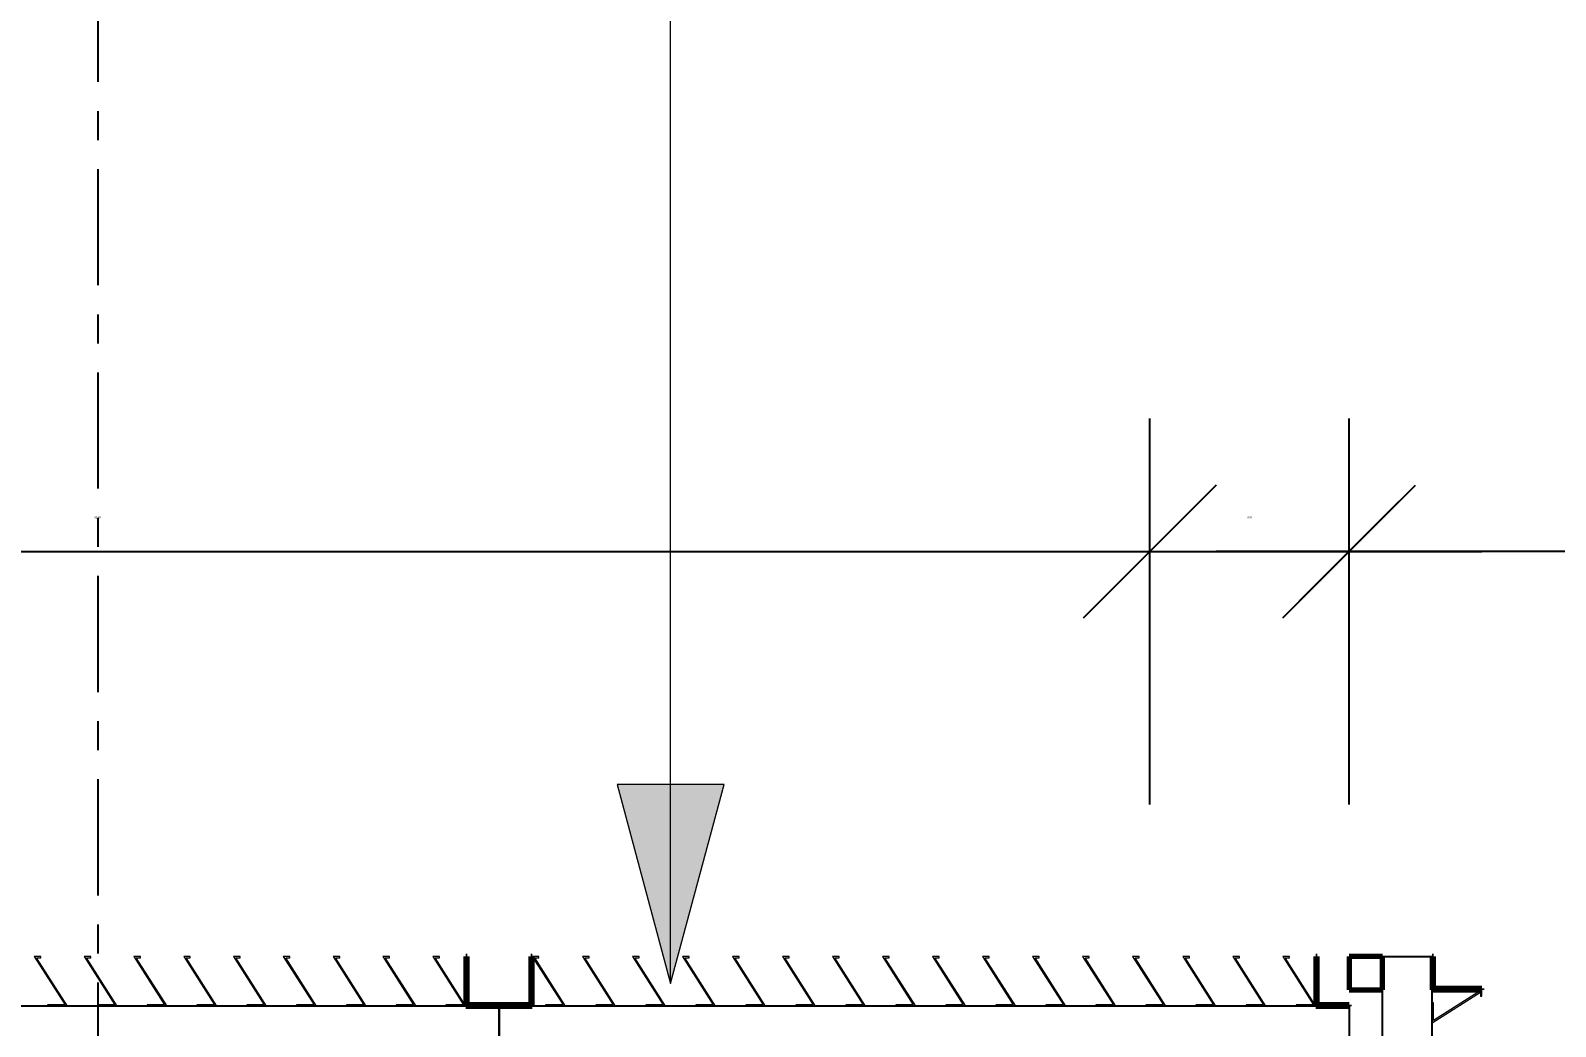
# Model space of a CAD drawing. Header units: millimetres. Extents: x -1379 to 1385823, y -4884429 to 548763.
# Drawn here: x 464308 to 466605, y -2300248 to -2298748 of the extents above; entities that cross this region are included whole.
import ezdxf
from ezdxf.enums import TextEntityAlignment as Align

# ---------------------------------------------------------------- set-up
doc = ezdxf.new("R2010")
doc.units = ezdxf.units.MM
doc.linetypes.add('CENTER', pattern=[50.8, 31.75, -6.35, 6.35, -6.35])
doc.linetypes.add('TA_GL_000.70000', pattern=[1.925, 0.7, -0.175, 0.175, -0.175, 0.7])
for name, color, linetype in [('000 - 0_SYM_DWG_GRIDLINE_MAIN_COLOR_251', 7, 'Continuous'), ('000 - 0_SYM_DWG_SLOPE-SYM_TEXT_COLOR_3', 7, 'Continuous'), ('000 - D I M', 7, 'Continuous'), ('000 - GRID', 7, 'CENTER')]:
    doc.layers.add(name, color=color, linetype=linetype)
doc.layers.add('000 - CONCRETE_EX_LOUVERS_DEF_SUB', color=7, linetype='Continuous', plot=False)
doc.layers.add('G-ANNO-TEXT', color=7, linetype='Continuous', lineweight=9)
doc.styles.add('ARIAL', font='arial.ttf')
doc.styles.add('Arial_2', font='arial.ttf', dxfattribs={"height": 3})
doc.styles.add('TA', font='', dxfattribs={"height": 4.5})
doc.styles.get('TA').set_extended_font_data('Cordia New')
doc.dimstyles.new('DPA-DIM-3_0_C-T', dxfattribs={"dimscale": 304.8, "dimtxt": 306.07782, "dimasz": 0.492126, "dimexe": 0.656168, "dimexo": 0.0625, "dimgap": 0.164042, "dimtad": 0, "dimjust": 2, "dimdec": 0, "dimzin": 0, "dimdsep": 46, "dimtxsty": 'Arial_2', "dimblk1": 'DOTBLANK', "dimblk2": 'OBLIQUE', "dimsah": 1, "dimcen": 0.09, "dimdle": 0.656168, "dimclrd": 7, "dimclre": 7, "dimclrt": 7, "dimadec": 8, "dimazin": 0, "dimtfac": 1, "dimtdec": 4, "dimtix": 1, "dimtmove": 2, "dimatfit": 3, "dimfxl": 1.312336, "dimfxlon": 1, "dimtvp": 1, "dimtolj": 1, "dimtzin": 0, "dimarcsym": 2})
doc.dimstyles.new('DPA-DIM-3_0_T-T', dxfattribs={"dimscale": 304.8, "dimtxt": 306.07782, "dimasz": 0.656168, "dimexe": 0.656168, "dimexo": 0.0625, "dimgap": 0.164042, "dimtad": 1, "dimdec": 0, "dimzin": 0, "dimdsep": 46, "dimtxsty": 'Arial_2', "dimblk1": 'OBLIQUE', "dimblk2": 'OBLIQUE', "dimsah": 1, "dimcen": 0.09, "dimdle": 0.656168, "dimclrd": 7, "dimclre": 7, "dimclrt": 7, "dimadec": 8, "dimazin": 0, "dimtfac": 1, "dimtdec": 4, "dimtix": 1, "dimtmove": 0, "dimatfit": 3, "dimfxl": 1.312336, "dimfxlon": 1, "dimtvp": 1, "dimtolj": 1, "dimtzin": 0, "dimarcsym": 2})

# ---------------------------------------------------------------- blocks, each defined once
blk = doc.blocks.new('DPA_CP_Entrance Louver Grill Vertical Z - Louver Grill Vertical Z-5244519-IV01 - LOWER ROOF LEVEL PLAN')
at = {"layer": '000 - CONCRETE_EX_LOUVERS_DEF_SUB', "color": 7, "lineweight": 70}
for p, q in [((-590, 0), (-640, 0)), ((-640, 0), (-640, -50)), ((-590, -50), (-590, 0)), ((640, 0), (590, 0)), ((590, 0), (590, -50)), ((640, -50), (640, 0)), ((-640, -50), (-590, -50)), ((590, -50), (640, -50)), ((-590, -125), (-640, -125)), ((-640, -125), (-640, -127)), ((-640, -127), (-592, -127)), ((-592, -127), (-592, -200)), ((-590, -200), (-590, -125)), ((640, -125), (590, -125)), ((590, -125), (590, -200)), ((592, -200), (592, -127)), ((592, -127), (640, -127)), ((640, -127), (640, -125)), ((-592, -200), (-590, -200)), ((590, -200), (592, -200))]:
    blk.add_line(p, q, dxfattribs=at)
at = {"layer": '000 - CONCRETE_EX_LOUVERS_DEF_SUB', "color": 7}
for p, q in [((-640, -125), (-640, -50)), ((-640, -50), (640, -50)), ((640, -50), (640, -125)), ((-640, -125), (640, -125))]:
    blk.add_line(p, q, dxfattribs=at)
blk = doc.blocks.new('GM_Louver Grill Vertical Z1 - Z Profile-4595833-IV01 - LOWER ROOF LEVEL PLAN')
at = {"layer": '000 - CONCRETE_EX_LOUVERS_DEF_SUB', "lineweight": 9}
h = blk.add_hatch(dxfattribs=at)
h.set_pattern_fill('FP_11', style=0, pattern_type=2)
h.set_pattern_definition([(230, (232121.8, -2307575.5), (-728.7365, 63.75582), [76.2, -838.2]), (175, (232121.8, -2307575.5), (140.97162, -764.2276), [60.96, -670.56]), (280.451, (232061.1, -2307570.2), (-587.77, -700.46675), [64.76, -712.36]), (226.184, (232121.8, -2307778.7), (-1084.31624, 168.17096), [114.3, -1257.3]), (276.636, (232031.4, -2307764.7), (-949.6099, -989.70985), [97.14, -1068.54]), (171.184, (232121.8, -2307778.7), (-949.62055, -989.70115), [91.44, -1005.84]), (201, (232020.2, -2307727.9), (-606.45787, 409.06057), [76.2, -838.2]), (146, (232020.2, -2307727.9), (-247.20834, -736.75292), [60.96, -670.56]), (251.451, (231969.66, -2307693.8), (-853.66825, -327.68547), [64.76, -712.36]), (217.5, (232121.8, -2307575.48), (-12.354693, -338.22012), [33.528, -628.904, 33.528, -1320.292]), (217.5, (232121.8, -2307575.48), (-12.354693, -338.22012), [-695.96, -647.192, 33.528, -639.572]), (187.5, (232121.8, -2307575.48), (-267.278874, -400.722127), [33.528, -354.584, 33.528, -870.204]), (187.5, (232121.8, -2307575.48), (-267.278874, -400.722127), [-421.64, -613.664, 33.528, -223.012]), (147.5, (232348.37, -2307575.48), (-542.36333, 22.915345), [33.528, -220.472, 33.528, -1810.512]), (147.5, (232348.37, -2307575.48), (-542.36333, 22.915345), [-287.528, -758.952, 33.528, -1018.032]), (137.5, (232449.97, -2307575.5), (-592.51696, -101.70711), [33.528, -296.672, 33.528, -1239.52]), (137.5, (232449.97, -2307575.5), (-592.51696, -101.70711), [-363.728, -492.76, 33.528, -713.232])])
h.paths.add_polyline_path([(30, 0), (0.1, 0), (46.4, -73), (40, -73), (40, -75), (50, -75), (3.7, -2), (30, -2)])
at = {"layer": '000 - CONCRETE_EX_LOUVERS_DEF_SUB', "color": 7, "lineweight": 9}
for p, q in [((30, 0), (0.1, 0)), ((0.1, 0), (46.4, -73)), ((30, -2), (30, 0)), ((50, -75), (3.7, -2)), ((3.7, -2), (30, -2)), ((46.4, -73), (40, -73)), ((40, -73), (40, -75)), ((40, -75), (50, -75))]:
    blk.add_line(p, q, dxfattribs=at)
blk = doc.blocks.new('GM_Louver Grill Vertical Z1 - Z Profile-V11-IV01 - LOWER ROOF LEVEL PLAN')
at = {"layer": '000 - CONCRETE_EX_LOUVERS_DEF_SUB', "color": 7, "lineweight": 9}
for p, q in [((30, 0), (0.1, 0)), ((0.1, 0), (46.4, -73)), ((30, -2), (30, 0)), ((50, -75), (3.7, -2)), ((3.7, -2), (30, -2)), ((46.4, -73), (40, -73)), ((40, -73), (40, -75)), ((40, -75), (50, -75))]:
    blk.add_line(p, q, dxfattribs=at)
blk = doc.blocks.new('GM_Louver Grill Vertical Z1 - Z Profile-V12-IV01 - LOWER ROOF LEVEL PLAN')
at = {"layer": '000 - CONCRETE_EX_LOUVERS_DEF_SUB', "color": 7, "lineweight": 9}
for p, q in [((30, 0), (0.1, 0)), ((0.1, 0), (46.4, -73)), ((30, -2), (30, 0)), ((50, -75), (3.7, -2)), ((3.7, -2), (30, -2)), ((46.4, -73), (40, -73)), ((40, -73), (40, -75)), ((40, -75), (50, -75))]:
    blk.add_line(p, q, dxfattribs=at)
blk = doc.blocks.new('GM_Louver Grill Vertical Z1 - Z Profile-V13-IV01 - LOWER ROOF LEVEL PLAN')
at = {"layer": '000 - CONCRETE_EX_LOUVERS_DEF_SUB', "lineweight": 9}
h = blk.add_hatch(dxfattribs=at)
h.set_pattern_fill('FP_12', style=0, pattern_type=2)
h.set_pattern_definition([(230, (232347.8, -2307575.5), (-728.7365, 63.75582), [76.2, -838.2]), (175, (232347.8, -2307575.5), (140.97162, -764.2276), [60.96, -670.56]), (280.451, (232287.1, -2307570.2), (-587.77, -700.46675), [64.76, -712.36]), (226.184, (232347.8, -2307778.7), (-1084.31624, 168.17096), [114.3, -1257.3]), (276.636, (232257.4, -2307764.7), (-949.6099, -989.70985), [97.14, -1068.54]), (171.184, (232347.8, -2307778.7), (-949.62055, -989.70115), [91.44, -1005.84]), (201, (232246.2, -2307727.9), (-606.45787, 409.06057), [76.2, -838.2]), (146, (232246.2, -2307727.9), (-247.20834, -736.75292), [60.96, -670.56]), (251.451, (232195.66, -2307693.8), (-853.66825, -327.68547), [64.76, -712.36]), (217.5, (232347.8, -2307575.48), (-12.354693, -338.22012), [33.528, -628.904, 33.528, -1320.292]), (217.5, (232347.8, -2307575.48), (-12.354693, -338.22012), [-695.96, -647.192, 33.528, -639.572]), (187.5, (232347.8, -2307575.48), (-267.278874, -400.722127), [33.528, -354.584, 33.528, -870.204]), (187.5, (232347.8, -2307575.48), (-267.278874, -400.722127), [-421.64, -613.664, 33.528, -223.012]), (147.5, (232574.37, -2307575.48), (-542.36333, 22.915345), [33.528, -220.472, 33.528, -1810.512]), (147.5, (232574.37, -2307575.48), (-542.36333, 22.915345), [-287.528, -758.952, 33.528, -1018.032]), (137.5, (232675.97, -2307575.5), (-592.51696, -101.70711), [33.528, -296.672, 33.528, -1239.52]), (137.5, (232675.97, -2307575.5), (-592.51696, -101.70711), [-363.728, -492.76, 33.528, -713.232])])
h.paths.add_polyline_path([(0.1, 0), (46.4, -73), (40, -73), (40, -75), (50, -75), (3.7, -2), (30, -2), (30, 0)])
at = {"layer": '000 - CONCRETE_EX_LOUVERS_DEF_SUB', "color": 7, "lineweight": 9}
for p, q in [((30, 0), (0.1, 0)), ((0.1, 0), (46.4, -73)), ((30, -2), (30, 0)), ((50, -75), (3.7, -2)), ((3.7, -2), (30, -2)), ((46.4, -73), (40, -73)), ((40, -73), (40, -75)), ((40, -75), (50, -75))]:
    blk.add_line(p, q, dxfattribs=at)
blk = doc.blocks.new('GM_Louver Grill Vertical Z1 - Z Profile-V14-IV01 - LOWER ROOF LEVEL PLAN')
at = {"layer": '000 - CONCRETE_EX_LOUVERS_DEF_SUB', "color": 7, "lineweight": 9}
for p, q in [((30, 0), (0.1, 0)), ((0.1, 0), (46.4, -73)), ((30, -2), (30, 0)), ((50, -75), (3.7, -2)), ((3.7, -2), (30, -2)), ((46.4, -73), (40, -73)), ((40, -73), (40, -75)), ((40, -75), (50, -75))]:
    blk.add_line(p, q, dxfattribs=at)
blk = doc.blocks.new('GM_Louver Grill Vertical Z1 - Z Profile-V15-IV01 - LOWER ROOF LEVEL PLAN')
at = {"layer": '000 - CONCRETE_EX_LOUVERS_DEF_SUB', "color": 7, "lineweight": 9}
for p, q in [((30, 0), (0.1, 0)), ((0.1, 0), (46.4, -73)), ((30, -2), (30, 0)), ((50, -75), (3.7, -2)), ((3.7, -2), (30, -2)), ((46.4, -73), (40, -73)), ((40, -73), (40, -75)), ((40, -75), (50, -75))]:
    blk.add_line(p, q, dxfattribs=at)
blk = doc.blocks.new('GM_Louver Grill Vertical Z1 - Z Profile-V16-IV01 - LOWER ROOF LEVEL PLAN')
at = {"layer": '000 - CONCRETE_EX_LOUVERS_DEF_SUB', "color": 7, "lineweight": 9}
for p, q in [((30, 0), (0.1, 0)), ((0.1, 0), (46.4, -73)), ((30, -2), (30, 0)), ((50, -75), (3.7, -2)), ((3.7, -2), (30, -2)), ((46.4, -73), (40, -73)), ((40, -73), (40, -75)), ((40, -75), (50, -75))]:
    blk.add_line(p, q, dxfattribs=at)
blk = doc.blocks.new('GM_Louver Grill Vertical Z1 - Z Profile-V17-IV01 - LOWER ROOF LEVEL PLAN')
at = {"layer": '000 - CONCRETE_EX_LOUVERS_DEF_SUB', "color": 7, "lineweight": 9}
for p, q in [((30, 0), (0.1, 0)), ((0.1, 0), (46.4, -73)), ((30, -2), (30, 0)), ((50, -75), (3.7, -2)), ((3.7, -2), (30, -2)), ((46.4, -73), (40, -73)), ((40, -73), (40, -75)), ((40, -75), (50, -75))]:
    blk.add_line(p, q, dxfattribs=at)
blk = doc.blocks.new('GM_Louver Grill Vertical Z1 - Z Profile-V18-IV01 - LOWER ROOF LEVEL PLAN')
at = {"layer": '000 - CONCRETE_EX_LOUVERS_DEF_SUB', "color": 7, "lineweight": 9}
for p, q in [((30, 0), (0.1, 0)), ((0.1, 0), (46.4, -73)), ((30, -2), (30, 0)), ((50, -75), (3.7, -2)), ((3.7, -2), (30, -2)), ((46.4, -73), (40, -73)), ((40, -73), (40, -75)), ((40, -75), (50, -75))]:
    blk.add_line(p, q, dxfattribs=at)
blk = doc.blocks.new('GM_Louver Grill Vertical Z1 - Z Profile-V19-IV01 - LOWER ROOF LEVEL PLAN')
at = {"layer": '000 - CONCRETE_EX_LOUVERS_DEF_SUB', "color": 7, "lineweight": 9}
for p, q in [((30, 0), (0.1, 0)), ((0.1, 0), (46.4, -73)), ((30, -2), (30, 0)), ((50, -75), (3.7, -2)), ((3.7, -2), (30, -2)), ((46.4, -73), (40, -73)), ((40, -73), (40, -75)), ((40, -75), (50, -75))]:
    blk.add_line(p, q, dxfattribs=at)
blk = doc.blocks.new('GM_Louver Grill Vertical Z1 - Z Profile-V20-IV01 - LOWER ROOF LEVEL PLAN')
at = {"layer": '000 - CONCRETE_EX_LOUVERS_DEF_SUB', "lineweight": 9}
h = blk.add_hatch(dxfattribs=at)
h.set_pattern_fill('FP_13', style=0, pattern_type=2)
h.set_pattern_definition([(230, (232875.13, -2307575.5), (-728.7365, 63.75582), [76.2, -838.2]), (175, (232875.1, -2307575.5), (140.97162, -764.2276), [60.96, -670.56]), (280.451, (232814.4, -2307570.2), (-587.77, -700.46675), [64.76, -712.36]), (226.184, (232875.1, -2307778.7), (-1084.31624, 168.17096), [114.3, -1257.3]), (276.636, (232784.8, -2307764.7), (-949.6099, -989.70985), [97.14, -1068.54]), (171.184, (232875.1, -2307778.7), (-949.62055, -989.70115), [91.44, -1005.84]), (201, (232773.53, -2307727.9), (-606.45787, 409.06057), [76.2, -838.2]), (146, (232773.5, -2307727.9), (-247.20834, -736.75292), [60.96, -670.56]), (251.451, (232723, -2307693.8), (-853.66825, -327.68547), [64.76, -712.36]), (217.5, (232875.13, -2307575.48), (-12.354693, -338.22012), [33.528, -628.904, 33.528, -1320.292]), (217.5, (232875.13, -2307575.48), (-12.354693, -338.22012), [-695.96, -647.192, 33.528, -639.572]), (187.5, (232875.13, -2307575.48), (-267.278874, -400.722127), [33.528, -354.584, 33.528, -870.204]), (187.5, (232875.13, -2307575.48), (-267.278874, -400.722127), [-421.64, -613.664, 33.528, -223.012]), (147.5, (233101.7, -2307575.48), (-542.36333, 22.915345), [33.528, -220.472, 33.528, -1810.512]), (147.5, (233101.7, -2307575.48), (-542.36333, 22.915345), [-287.528, -758.952, 33.528, -1018.032]), (137.5, (233203.3, -2307575.5), (-592.51696, -101.70711), [33.528, -296.672, 33.528, -1239.52]), (137.5, (233203.3, -2307575.5), (-592.51696, -101.70711), [-363.728, -492.76, 33.528, -713.232])])
h.paths.add_polyline_path([(0.1, 0), (46.4, -73), (40, -73), (40, -75), (50, -75), (3.7, -2), (30, -2), (30, 0)])
at = {"layer": '000 - CONCRETE_EX_LOUVERS_DEF_SUB', "color": 7, "lineweight": 9}
for p, q in [((30, 0), (0.1, 0)), ((0.1, 0), (46.4, -73)), ((30, -2), (30, 0)), ((50, -75), (3.7, -2)), ((3.7, -2), (30, -2)), ((46.4, -73), (40, -73)), ((40, -73), (40, -75)), ((40, -75), (50, -75))]:
    blk.add_line(p, q, dxfattribs=at)
blk = doc.blocks.new('GM_Louver Grill Vertical Z1 - Z Profile-V21-IV01 - LOWER ROOF LEVEL PLAN')
at = {"layer": '000 - CONCRETE_EX_LOUVERS_DEF_SUB', "color": 7, "lineweight": 9}
for p, q in [((30, 0), (0.1, 0)), ((0.1, 0), (46.4, -73)), ((30, -2), (30, 0)), ((50, -75), (3.7, -2)), ((3.7, -2), (30, -2)), ((46.4, -73), (40, -73)), ((40, -73), (40, -75)), ((40, -75), (50, -75))]:
    blk.add_line(p, q, dxfattribs=at)
blk = doc.blocks.new('GM_Louver Grill Vertical Z1 - Z Profile-V22-IV01 - LOWER ROOF LEVEL PLAN')
at = {"layer": '000 - CONCRETE_EX_LOUVERS_DEF_SUB', "color": 7, "lineweight": 9}
for p, q in [((30, 0), (0.1, 0)), ((0.1, 0), (46.4, -73)), ((30, -2), (30, 0)), ((50, -75), (3.7, -2)), ((3.7, -2), (30, -2)), ((46.4, -73), (40, -73)), ((40, -73), (40, -75)), ((40, -75), (50, -75))]:
    blk.add_line(p, q, dxfattribs=at)
blk = doc.blocks.new('GM_Louver Grill Vertical Z1 - Z Profile-V23-IV01 - LOWER ROOF LEVEL PLAN')
at = {"layer": '000 - CONCRETE_EX_LOUVERS_DEF_SUB', "color": 7, "lineweight": 9}
for p, q in [((30, 0), (0.1, 0)), ((0.1, 0), (46.4, -73)), ((30, -2), (30, 0)), ((50, -75), (3.7, -2)), ((3.7, -2), (30, -2)), ((46.4, -73), (40, -73)), ((40, -73), (40, -75)), ((40, -75), (50, -75))]:
    blk.add_line(p, q, dxfattribs=at)
blk = doc.blocks.new('GM_Louver Grill Vertical Z1 - Z Profile-V24-IV01 - LOWER ROOF LEVEL PLAN')
at = {"layer": '000 - CONCRETE_EX_LOUVERS_DEF_SUB', "color": 7, "lineweight": 9}
for p, q in [((30, 0), (0.1, 0)), ((0.1, 0), (46.4, -73)), ((30, -2), (30, 0)), ((50, -75), (3.7, -2)), ((3.7, -2), (30, -2)), ((46.4, -73), (40, -73)), ((40, -73), (40, -75)), ((40, -75), (50, -75))]:
    blk.add_line(p, q, dxfattribs=at)
blk = doc.blocks.new('GM_Louver Grill Vertical Z1 - Z Profile-V25-IV01 - LOWER ROOF LEVEL PLAN')
at = {"layer": '000 - CONCRETE_EX_LOUVERS_DEF_SUB', "color": 7, "lineweight": 9}
for p, q in [((30, 0), (0.1, 0)), ((0.1, 0), (46.4, -73)), ((30, -2), (30, 0)), ((50, -75), (3.7, -2)), ((3.7, -2), (30, -2)), ((46.4, -73), (40, -73)), ((40, -73), (40, -75)), ((40, -75), (50, -75))]:
    blk.add_line(p, q, dxfattribs=at)
blk = doc.blocks.new('DPA_CP_Entrance Louver Grill Vertical Z - Louver Grill Vertical Z-4595767-IV01 - LOWER ROOF LEVEL PLAN')
at = {"layer": '000 - CONCRETE_EX_LOUVERS_DEF_SUB', "color": 7, "lineweight": 70}
for p, q in [((-700, 0), (-750, 0)), ((-750, 0), (-750, -50)), ((-700, -50), (-700, 0)), ((750, 0), (700, 0)), ((700, 0), (700, -50)), ((750, -50), (750, 0)), ((-750, -50), (-700, -50)), ((700, -50), (750, -50)), ((-700, -125), (-750, -125)), ((-750, -125), (-750, -127)), ((-750, -127), (-702, -127)), ((-702, -127), (-702, -200)), ((-700, -200), (-700, -125)), ((750, -125), (700, -125)), ((700, -125), (700, -200)), ((702, -200), (702, -127)), ((702, -127), (750, -127)), ((750, -127), (750, -125)), ((-702, -200), (-700, -200)), ((700, -200), (702, -200))]:
    blk.add_line(p, q, dxfattribs=at)
at = {"layer": '000 - CONCRETE_EX_LOUVERS_DEF_SUB', "color": 7}
for p, q in [((-750, -125), (-750, -50)), ((-750, -50), (750, -50)), ((750, -50), (750, -125)), ((-750, -125), (750, -125))]:
    blk.add_line(p, q, dxfattribs=at)
blk = doc.blocks.new('GM_Louver Grill Vertical Z1 - Z Profile-V26-IV01 - LOWER ROOF LEVEL PLAN')
at = {"layer": '000 - CONCRETE_EX_LOUVERS_DEF_SUB', "color": 7, "lineweight": 9}
for p, q in [((30, 0), (0.1, 0)), ((0.1, 0), (46.4, -73)), ((30, -2), (30, 0)), ((50, -75), (3.7, -2)), ((3.7, -2), (30, -2)), ((46.4, -73), (40, -73)), ((40, -73), (40, -75)), ((40, -75), (50, -75))]:
    blk.add_line(p, q, dxfattribs=at)
blk = doc.blocks.new('GM_Louver Grill Vertical Z1 - Z Profile-V27-IV01 - LOWER ROOF LEVEL PLAN')
at = {"layer": '000 - CONCRETE_EX_LOUVERS_DEF_SUB', "color": 7, "lineweight": 9}
for p, q in [((30, 0), (0.1, 0)), ((0.1, 0), (46.4, -73)), ((30, -2), (30, 0)), ((50, -75), (3.7, -2)), ((3.7, -2), (30, -2)), ((46.4, -73), (40, -73)), ((40, -73), (40, -75)), ((40, -75), (50, -75))]:
    blk.add_line(p, q, dxfattribs=at)
blk = doc.blocks.new('GM_Louver Grill Vertical Z1 - Z Profile-V28-IV01 - LOWER ROOF LEVEL PLAN')
at = {"layer": '000 - CONCRETE_EX_LOUVERS_DEF_SUB', "lineweight": 9}
h = blk.add_hatch(dxfattribs=at)
h.set_pattern_fill('FP_14', style=0, pattern_type=2)
h.set_pattern_definition([(230, (231446.46, -2307575.5), (-728.7365, 63.75582), [76.2, -838.2]), (175, (231446.5, -2307575.5), (140.97162, -764.2276), [60.96, -670.56]), (280.451, (231385.74, -2307570.2), (-587.77, -700.46675), [64.76, -712.36]), (226.184, (231446.5, -2307778.7), (-1084.31624, 168.17096), [114.3, -1257.3]), (276.636, (231356.1, -2307764.7), (-949.6099, -989.70985), [97.14, -1068.54]), (171.184, (231446.5, -2307778.7), (-949.62055, -989.70115), [91.44, -1005.84]), (201, (231344.86, -2307727.9), (-606.45787, 409.06057), [76.2, -838.2]), (146, (231344.9, -2307727.9), (-247.20834, -736.75292), [60.96, -670.56]), (251.451, (231294.3, -2307693.8), (-853.66825, -327.68547), [64.76, -712.36]), (217.5, (231446.46, -2307575.48), (-12.354693, -338.22012), [33.528, -628.904, 33.528, -1320.292]), (217.5, (231446.46, -2307575.48), (-12.354693, -338.22012), [-695.96, -647.192, 33.528, -639.572]), (187.5, (231446.46, -2307575.48), (-267.278874, -400.722127), [33.528, -354.584, 33.528, -870.204]), (187.5, (231446.46, -2307575.48), (-267.278874, -400.722127), [-421.64, -613.664, 33.528, -223.012]), (147.5, (231673.03, -2307575.48), (-542.36333, 22.915345), [33.528, -220.472, 33.528, -1810.512]), (147.5, (231673.03, -2307575.48), (-542.36333, 22.915345), [-287.528, -758.952, 33.528, -1018.032]), (137.5, (231774.63, -2307575.5), (-592.51696, -101.70711), [33.528, -296.672, 33.528, -1239.52]), (137.5, (231774.63, -2307575.5), (-592.51696, -101.70711), [-363.728, -492.76, 33.528, -713.232])])
h.paths.add_polyline_path([(0.1, 0), (46.4, -73), (40, -73), (40, -75), (50, -75), (3.7, -2), (30, -2), (30, 0)])
at = {"layer": '000 - CONCRETE_EX_LOUVERS_DEF_SUB', "color": 7, "lineweight": 9}
for p, q in [((30, 0), (0.1, 0)), ((0.1, 0), (46.4, -73)), ((30, -2), (30, 0)), ((50, -75), (3.7, -2)), ((3.7, -2), (30, -2)), ((46.4, -73), (40, -73)), ((40, -73), (40, -75)), ((40, -75), (50, -75))]:
    blk.add_line(p, q, dxfattribs=at)
blk = doc.blocks.new('GM_Louver Grill Vertical Z1 - Z Profile-V29-IV01 - LOWER ROOF LEVEL PLAN')
at = {"layer": '000 - CONCRETE_EX_LOUVERS_DEF_SUB', "color": 7, "lineweight": 9}
for p, q in [((30, 0), (0.1, 0)), ((0.1, 0), (46.4, -73)), ((30, -2), (30, 0)), ((50, -75), (3.7, -2)), ((3.7, -2), (30, -2)), ((46.4, -73), (40, -73)), ((40, -73), (40, -75)), ((40, -75), (50, -75))]:
    blk.add_line(p, q, dxfattribs=at)
blk = doc.blocks.new('GM_Louver Grill Vertical Z1 - Z Profile-V30-IV01 - LOWER ROOF LEVEL PLAN')
at = {"layer": '000 - CONCRETE_EX_LOUVERS_DEF_SUB', "color": 7, "lineweight": 9}
for p, q in [((30, 0), (0.1, 0)), ((0.1, 0), (46.4, -73)), ((30, -2), (30, 0)), ((50, -75), (3.7, -2)), ((3.7, -2), (30, -2)), ((46.4, -73), (40, -73)), ((40, -73), (40, -75)), ((40, -75), (50, -75))]:
    blk.add_line(p, q, dxfattribs=at)
blk = doc.blocks.new('GM_Louver Grill Vertical Z1 - Z Profile-V31-IV01 - LOWER ROOF LEVEL PLAN')
at = {"layer": '000 - CONCRETE_EX_LOUVERS_DEF_SUB', "color": 7, "lineweight": 9}
for p, q in [((30, 0), (0.1, 0)), ((0.1, 0), (46.4, -73)), ((30, -2), (30, 0)), ((50, -75), (3.7, -2)), ((3.7, -2), (30, -2)), ((46.4, -73), (40, -73)), ((40, -73), (40, -75)), ((40, -75), (50, -75))]:
    blk.add_line(p, q, dxfattribs=at)
blk = doc.blocks.new('GM_Louver Grill Vertical Z1 - Z Profile-V32-IV01 - LOWER ROOF LEVEL PLAN')
at = {"layer": '000 - CONCRETE_EX_LOUVERS_DEF_SUB', "color": 7, "lineweight": 9}
for p, q in [((30, 0), (0.1, 0)), ((0.1, 0), (46.4, -73)), ((30, -2), (30, 0)), ((50, -75), (3.7, -2)), ((3.7, -2), (30, -2)), ((46.4, -73), (40, -73)), ((40, -73), (40, -75)), ((40, -75), (50, -75))]:
    blk.add_line(p, q, dxfattribs=at)
blk = doc.blocks.new('GM_Louver Grill Vertical Z1 - Z Profile-V33-IV01 - LOWER ROOF LEVEL PLAN')
at = {"layer": '000 - CONCRETE_EX_LOUVERS_DEF_SUB', "color": 7, "lineweight": 9}
for p, q in [((30, 0), (0.1, 0)), ((0.1, 0), (46.4, -73)), ((30, -2), (30, 0)), ((50, -75), (3.7, -2)), ((3.7, -2), (30, -2)), ((46.4, -73), (40, -73)), ((40, -73), (40, -75)), ((40, -75), (50, -75))]:
    blk.add_line(p, q, dxfattribs=at)
blk = doc.blocks.new('GM_Louver Grill Vertical Z1 - Z Profile-V35-IV01 - LOWER ROOF LEVEL PLAN')
at = {"layer": '000 - CONCRETE_EX_LOUVERS_DEF_SUB', "color": 7, "lineweight": 9}
for p, q in [((30, 0), (0.1, 0)), ((0.1, 0), (46.4, -73)), ((30, -2), (30, 0)), ((50, -75), (3.7, -2)), ((3.7, -2), (30, -2)), ((46.4, -73), (40, -73)), ((40, -73), (40, -75)), ((40, -75), (50, -75))]:
    blk.add_line(p, q, dxfattribs=at)
blk = doc.blocks.new('DPA_CP_Entrance Louver Grill Vertical Z - Louver Grill Vertical Z-5246638-IV01 - LOWER ROOF LEVEL PLAN')
at = {"layer": '000 - CONCRETE_EX_LOUVERS_DEF_SUB', "color": 7, "lineweight": 70}
for p, q in [((-86, 0), (-136, 0)), ((-136, 0), (-136, -50)), ((-86, -50), (-86, 0)), ((136, 0), (86, 0)), ((86, 0), (86, -50)), ((136, -50), (136, 0)), ((-136, -50), (-86, -50)), ((86, -50), (136, -50)), ((-86, -125), (-136, -125)), ((-136, -125), (-136, -127)), ((-136, -127), (-88, -127)), ((-88, -127), (-88, -200)), ((-86, -200), (-86, -125)), ((136, -125), (86, -125)), ((86, -125), (86, -200)), ((88, -200), (88, -127)), ((88, -127), (136, -127)), ((136, -127), (136, -125)), ((-88, -200), (-86, -200)), ((86, -200), (88, -200))]:
    blk.add_line(p, q, dxfattribs=at)
at = {"layer": '000 - CONCRETE_EX_LOUVERS_DEF_SUB', "color": 7}
for p, q in [((-136, -125), (-136, -50)), ((-136, -50), (136, -50)), ((136, -50), (136, -125)), ((-136, -125), (136, -125))]:
    blk.add_line(p, q, dxfattribs=at)
blk = doc.blocks.new('GM_Louver Grill Vertical Z1 - Z Profile-V648-IV01 - LOWER ROOF LEVEL PLAN')
at = {"layer": '000 - CONCRETE_EX_LOUVERS_DEF_SUB', "color": 7, "lineweight": 9}
for p, q in [((30, 0), (0.1, 0)), ((0.1, 0), (46.4, -73)), ((30, -2), (30, 0)), ((50, -75), (3.7, -2)), ((3.7, -2), (30, -2)), ((46.4, -73), (40, -73)), ((40, -73), (40, -75)), ((40, -75), (50, -75))]:
    blk.add_line(p, q, dxfattribs=at)
blk = doc.blocks.new('_Oblique')
at = {"color": 7, "linetype": 'ByBlock', "lineweight": -2}
blk.add_line((-0.5, -0.5), (0.5, 0.5), dxfattribs=at)
blk = doc.blocks.new('*D861')
at = {"layer": '000 - D I M', "color": 7, "lineweight": -2, "transparency": 16777216}
for p, q in [((462823.8, -2299913.6), (462823.8, -2299332.7)), ((465993.8, -2299913.6), (465993.8, -2299332.7)), ((462623.8, -2299532.7), (466193.8, -2299532.7))]:
    blk.add_line(p, q, dxfattribs=at)
at = {"layer": 'Defpoints', "color": 7, "transparency": 16777216}
for p in [(465993.8, -2299532.7), (462823.8, -2299932.7), (465993.8, -2299932.7)]:
    blk.add_point(p, dxfattribs=at)
at = {"layer": '000 - D I M', "color": 7, "lineweight": -2, "transparency": 16777216, "xscale": 200, "yscale": 200, "zscale": 200, "rotation": 180}
blk.add_blockref('_Oblique', (462823.8, -2299532.7), dxfattribs=at)
at = {"layer": '000 - D I M', "color": 7, "lineweight": -2, "transparency": 16777216, "xscale": 200, "yscale": 200, "zscale": 200}
blk.add_blockref('_Oblique', (465993.8, -2299532.7), dxfattribs=at)
at = {"layer": '000 - D I M', "color": 7, "transparency": 16777216, "insert": (464408.8, -2299481.2), "char_height": 3, "width": 1107.531, "attachment_point": 5, "style": 'Arial_2'}
blk.add_mtext('\\A1;3170', dxfattribs=at)
blk = doc.blocks.new('*D862')
at = {"layer": '000 - D I M', "color": 7, "lineweight": -2, "transparency": 16777216}
for p, q in [((465993.8, -2299913.6), (465993.8, -2299332.7)), ((466293.8, -2299913.6), (466293.8, -2299332.7)), ((465793.8, -2299532.7), (466493.8, -2299532.7))]:
    blk.add_line(p, q, dxfattribs=at)
at = {"layer": 'Defpoints', "color": 7, "transparency": 16777216}
for p in [(466293.8, -2299532.7), (465993.8, -2299932.7), (466293.8, -2299932.7)]:
    blk.add_point(p, dxfattribs=at)
at = {"layer": '000 - D I M', "color": 7, "lineweight": -2, "transparency": 16777216, "xscale": 200, "yscale": 200, "zscale": 200, "rotation": 180}
blk.add_blockref('_Oblique', (465993.8, -2299532.7), dxfattribs=at)
at = {"layer": '000 - D I M', "color": 7, "lineweight": -2, "transparency": 16777216, "xscale": 200, "yscale": 200, "zscale": 200}
blk.add_blockref('_Oblique', (466293.8, -2299532.7), dxfattribs=at)
at = {"layer": '000 - D I M', "color": 7, "transparency": 16777216, "insert": (466143.8, -2299481.2), "char_height": 3, "width": 830.648, "attachment_point": 5, "style": 'Arial_2'}
blk.add_mtext('\\A1;300', dxfattribs=at)
blk = doc.blocks.new('_DotBlank')
at = {"color": 7, "linetype": 'ByBlock', "lineweight": -2}
blk.add_line((-0.5, 0), (-1, 0), dxfattribs=at)
blk.add_circle((0, 0), 0.5, dxfattribs=at)
blk = doc.blocks.new('*D819')
at = {"layer": '000 - D I M', "color": 7, "lineweight": -2, "transparency": 16777216}
for p, q in [((466293.8, -2299913.6), (466293.8, -2299332.7)), ((468773.8, -2299913.6), (468773.8, -2299332.7)), ((468623.8, -2299532.7), (466093.8, -2299532.7))]:
    blk.add_line(p, q, dxfattribs=at)
at = {"layer": 'Defpoints', "color": 7, "transparency": 16777216}
for p in [(466293.8, -2299532.7), (466293.8, -2299932.7), (468773.8, -2299932.7)]:
    blk.add_point(p, dxfattribs=at)
at = {"layer": '000 - D I M', "color": 7, "lineweight": -2, "transparency": 16777216, "xscale": 150, "yscale": 150, "zscale": 150, "rotation": 180}
blk.add_blockref('_Oblique', (466293.8, -2299532.7), dxfattribs=at)
at = {"layer": '000 - D I M', "color": 7, "lineweight": -2, "transparency": 16777216, "xscale": 150, "yscale": 150, "zscale": 150}
blk.add_blockref('_DotBlank', (468773.8, -2299532.7), dxfattribs=at)
at = {"layer": '000 - D I M', "color": 7, "transparency": 16777216, "insert": (467038, -2299291.2), "char_height": 3, "width": 1107.531, "attachment_point": 1, "line_spacing_factor": 0.941778, "style": 'Arial_2'}
blk.add_mtext('\\A1;2480', dxfattribs=at)
blk = doc.blocks.new('*U1920')
at = {"layer": '000 - 0_SYM_DWG_GRIDLINE_MAIN_COLOR_251', "color": 7, "linetype": 'ByBlock', "ltscale": 5}
blk.add_line((20, 0), (-355.735, 0), dxfattribs=at)
at = {"color": 7, "style": 'TA', "flags": 1}
blk.add_attdef('LOCATION', (6, -6), '', height=4.5, rotation=270, dxfattribs=at)
at = {"layer": '000 - 0_SYM_DWG_SLOPE-SYM_TEXT_COLOR_3', "color": 7, "style": 'ARIAL'}
blk.add_attdef('GRID-HEAD', text='', height=4, rotation=90, dxfattribs=at).set_placement((40, 0), align=Align.MIDDLE_CENTER)

msp = doc.modelspace()

# ---------------------------------------------------------------- hatches: boundary and pattern name
at = {"layer": 'G-ANNO-TEXT'}
msp.add_hatch(color=7, dxfattribs=at).paths.add_polyline_path([(465272.1, -2300183.5), (465352.5, -2299883.5), (465191.7, -2299883.5)])

# ---------------------------------------------------------------- linework, layer by layer
at = {"layer": 'G-ANNO-TEXT', "color": 7}
for p, q in [((465272.1, -2300183.5), (465272.1, -2297496.1)), ((465352.5, -2299883.5), (465191.7, -2299883.5)), ((465191.7, -2299883.5), (465272.1, -2300183.5)), ((465272.1, -2300183.5), (465352.5, -2299883.5))]:
    msp.add_line(p, q, dxfattribs=at)

# ---------------------------------------------------------------- block references
at = {"layer": '000 - CONCRETE_EX_LOUVERS_DEF_SUB', "color": 7}
for name, p, rotation in [('DPA_CP_Entrance Louver Grill Vertical Z - Louver Grill Vertical Z-4595767-IV01 - LOWER ROOF LEVEL PLAN', (464263.8, -2300342.7), 180), ('DPA_CP_Entrance Louver Grill Vertical Z - Louver Grill Vertical Z-5244519-IV01 - LOWER ROOF LEVEL PLAN', (465653.8, -2300342.7), 180), ('DPA_CP_Entrance Louver Grill Vertical Z - Louver Grill Vertical Z-5246638-IV01 - LOWER ROOF LEVEL PLAN', (466293.8, -2300278.7), 90.00000000000348)]:
    msp.add_blockref(name, p, dxfattribs=dict(at, rotation=rotation))
at = {"layer": '000 - CONCRETE_EX_LOUVERS_DEF_SUB', "color": 7, "lineweight": 9}
for name, p, rotation in [('GM_Louver Grill Vertical Z1 - Z Profile-V26-IV01 - LOWER ROOF LEVEL PLAN', (464363.8, -2300217.7), 180), ('GM_Louver Grill Vertical Z1 - Z Profile-V27-IV01 - LOWER ROOF LEVEL PLAN', (464438.8, -2300217.7), 180), ('GM_Louver Grill Vertical Z1 - Z Profile-V28-IV01 - LOWER ROOF LEVEL PLAN', (464513.8, -2300217.7), 180), ('GM_Louver Grill Vertical Z1 - Z Profile-V29-IV01 - LOWER ROOF LEVEL PLAN', (464588.8, -2300217.7), 180), ('GM_Louver Grill Vertical Z1 - Z Profile-V30-IV01 - LOWER ROOF LEVEL PLAN', (464663.8, -2300217.7), 180), ('GM_Louver Grill Vertical Z1 - Z Profile-V31-IV01 - LOWER ROOF LEVEL PLAN', (464738.8, -2300217.7), 180), ('GM_Louver Grill Vertical Z1 - Z Profile-V32-IV01 - LOWER ROOF LEVEL PLAN', (464813.8, -2300217.7), 180), ('GM_Louver Grill Vertical Z1 - Z Profile-V33-IV01 - LOWER ROOF LEVEL PLAN', (464888.8, -2300217.7), 180), ('GM_Louver Grill Vertical Z1 - Z Profile-V35-IV01 - LOWER ROOF LEVEL PLAN', (464963.8, -2300217.7), 180), ('GM_Louver Grill Vertical Z1 - Z Profile-V24-IV01 - LOWER ROOF LEVEL PLAN', (465113.8, -2300217.7), 180), ('GM_Louver Grill Vertical Z1 - Z Profile-4595833-IV01 - LOWER ROOF LEVEL PLAN', (465189.2, -2300217.7), 180), ('GM_Louver Grill Vertical Z1 - Z Profile-V11-IV01 - LOWER ROOF LEVEL PLAN', (465264.5, -2300217.7), 180), ('GM_Louver Grill Vertical Z1 - Z Profile-V12-IV01 - LOWER ROOF LEVEL PLAN', (465339.8, -2300217.7), 180), ('GM_Louver Grill Vertical Z1 - Z Profile-V13-IV01 - LOWER ROOF LEVEL PLAN', (465415.2, -2300217.7), 180), ('GM_Louver Grill Vertical Z1 - Z Profile-V14-IV01 - LOWER ROOF LEVEL PLAN', (465490.5, -2300217.7), 180), ('GM_Louver Grill Vertical Z1 - Z Profile-V15-IV01 - LOWER ROOF LEVEL PLAN', (465565.8, -2300217.7), 180), ('GM_Louver Grill Vertical Z1 - Z Profile-V16-IV01 - LOWER ROOF LEVEL PLAN', (465641.2, -2300217.7), 180), ('GM_Louver Grill Vertical Z1 - Z Profile-V17-IV01 - LOWER ROOF LEVEL PLAN', (465716.5, -2300217.7), 180), ('GM_Louver Grill Vertical Z1 - Z Profile-V18-IV01 - LOWER ROOF LEVEL PLAN', (465791.8, -2300217.7), 180), ('GM_Louver Grill Vertical Z1 - Z Profile-V19-IV01 - LOWER ROOF LEVEL PLAN', (465867.2, -2300217.7), 180), ('GM_Louver Grill Vertical Z1 - Z Profile-V20-IV01 - LOWER ROOF LEVEL PLAN', (465942.5, -2300217.7), 180), ('GM_Louver Grill Vertical Z1 - Z Profile-V21-IV01 - LOWER ROOF LEVEL PLAN', (466017.8, -2300217.7), 180), ('GM_Louver Grill Vertical Z1 - Z Profile-V22-IV01 - LOWER ROOF LEVEL PLAN', (466093.2, -2300217.7), 180), ('GM_Louver Grill Vertical Z1 - Z Profile-V23-IV01 - LOWER ROOF LEVEL PLAN', (466168.5, -2300217.7), 180), ('GM_Louver Grill Vertical Z1 - Z Profile-V25-IV01 - LOWER ROOF LEVEL PLAN', (466243.8, -2300217.7), 180), ('GM_Louver Grill Vertical Z1 - Z Profile-V648-IV01 - LOWER ROOF LEVEL PLAN', (466418.8, -2300242.7), 90.00000000000348)]:
    msp.add_blockref(name, p, dxfattribs=dict(at, rotation=rotation))
at = {"layer": '000 - GRID', "color": 7, "linetype": 'TA_GL_000.70000', "xscale": 50.00000000000004, "yscale": 50.00000000000004, "zscale": 50.00000000000004, "rotation": 270}
msp.add_blockref('*U1920', (464409.9, -2314669.4), dxfattribs=at)

# ---------------------------------------------------------------- dimensions: what is measured, and where the dimension line sits
at = {"layer": '000 - D I M', "color": 7}
dim = msp.add_linear_dim(base=(466293.8, -2299532.7), p1=(468773.8, -2299932.7), p2=(466293.8, -2299932.7), dimstyle='DPA-DIM-3_0_C-T', override={"dimpost": '<>', "dimclrd": 7, "dimclre": 7, "dimclrt": 7, "dimfxl": 2480}, dxfattribs=at)
dim.commit()
dim.dimension.update_dxf_attribs({"geometry": '*D819', "text_midpoint": (467591.8, -2299293.2), "dimtype": 160})
for base, p1, p2, override, picture, middle in [((465993.8, -2299532.7), (462823.8, -2299932.7), (465993.8, -2299932.7), {"dimpost": '<>', "dimclrd": 7, "dimclre": 7, "dimclrt": 7, "dimfxl": 3170}, '*D861', (464408.8, -2299481.2)), ((466293.8, -2299532.7), (465993.8, -2299932.7), (466293.8, -2299932.7), {"dimpost": '<>', "dimclrd": 7, "dimclre": 7, "dimclrt": 7, "dimfxl": 300}, '*D862', (466143.8, -2299481.2))]:
    dim = msp.add_linear_dim(base=base, p1=p1, p2=p2, dimstyle='DPA-DIM-3_0_T-T', override=override, dxfattribs=at)
    dim.commit()
    dim.dimension.update_dxf_attribs({"geometry": picture, "text_midpoint": middle})

doc.saveas('drawing.dxf')
